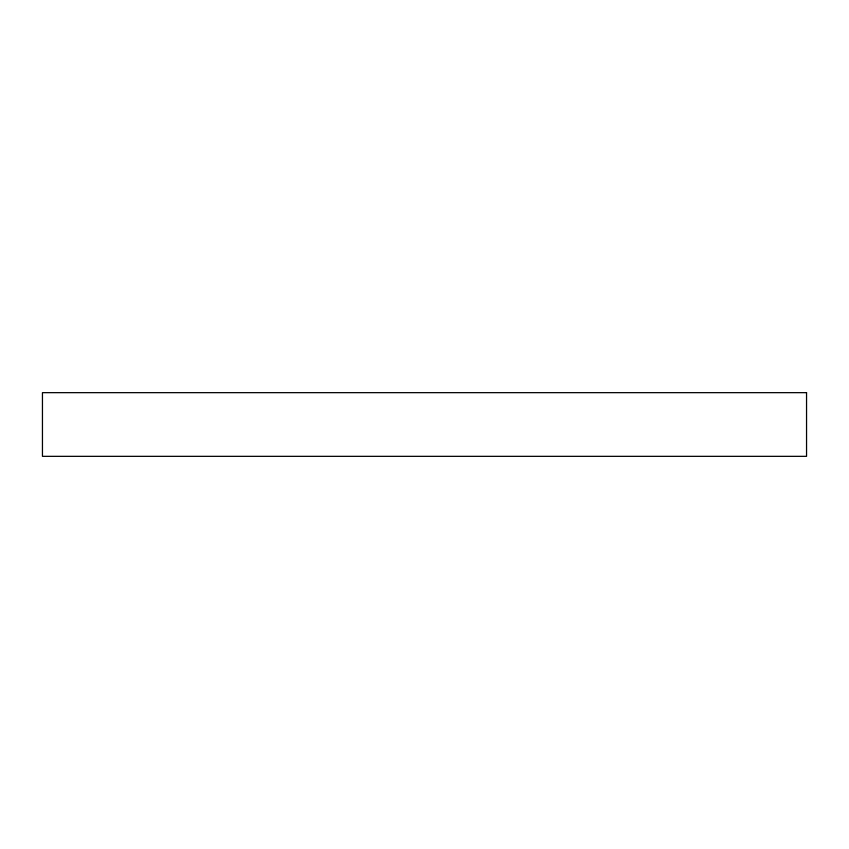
<?xml version="1.0" encoding="UTF-8"?>
<svg xmlns="http://www.w3.org/2000/svg" width="849" height="849" viewBox="0 0 849 849"><rect width="100%" height="100%" fill="white"/><g stroke="black" fill="none" stroke-linecap="round" stroke-linejoin="round"><path stroke-width="1.27" d="M806.55 392.663L42.45 392.663L42.45 456.338L806.55 456.338L806.55 392.663"/></g></svg>
